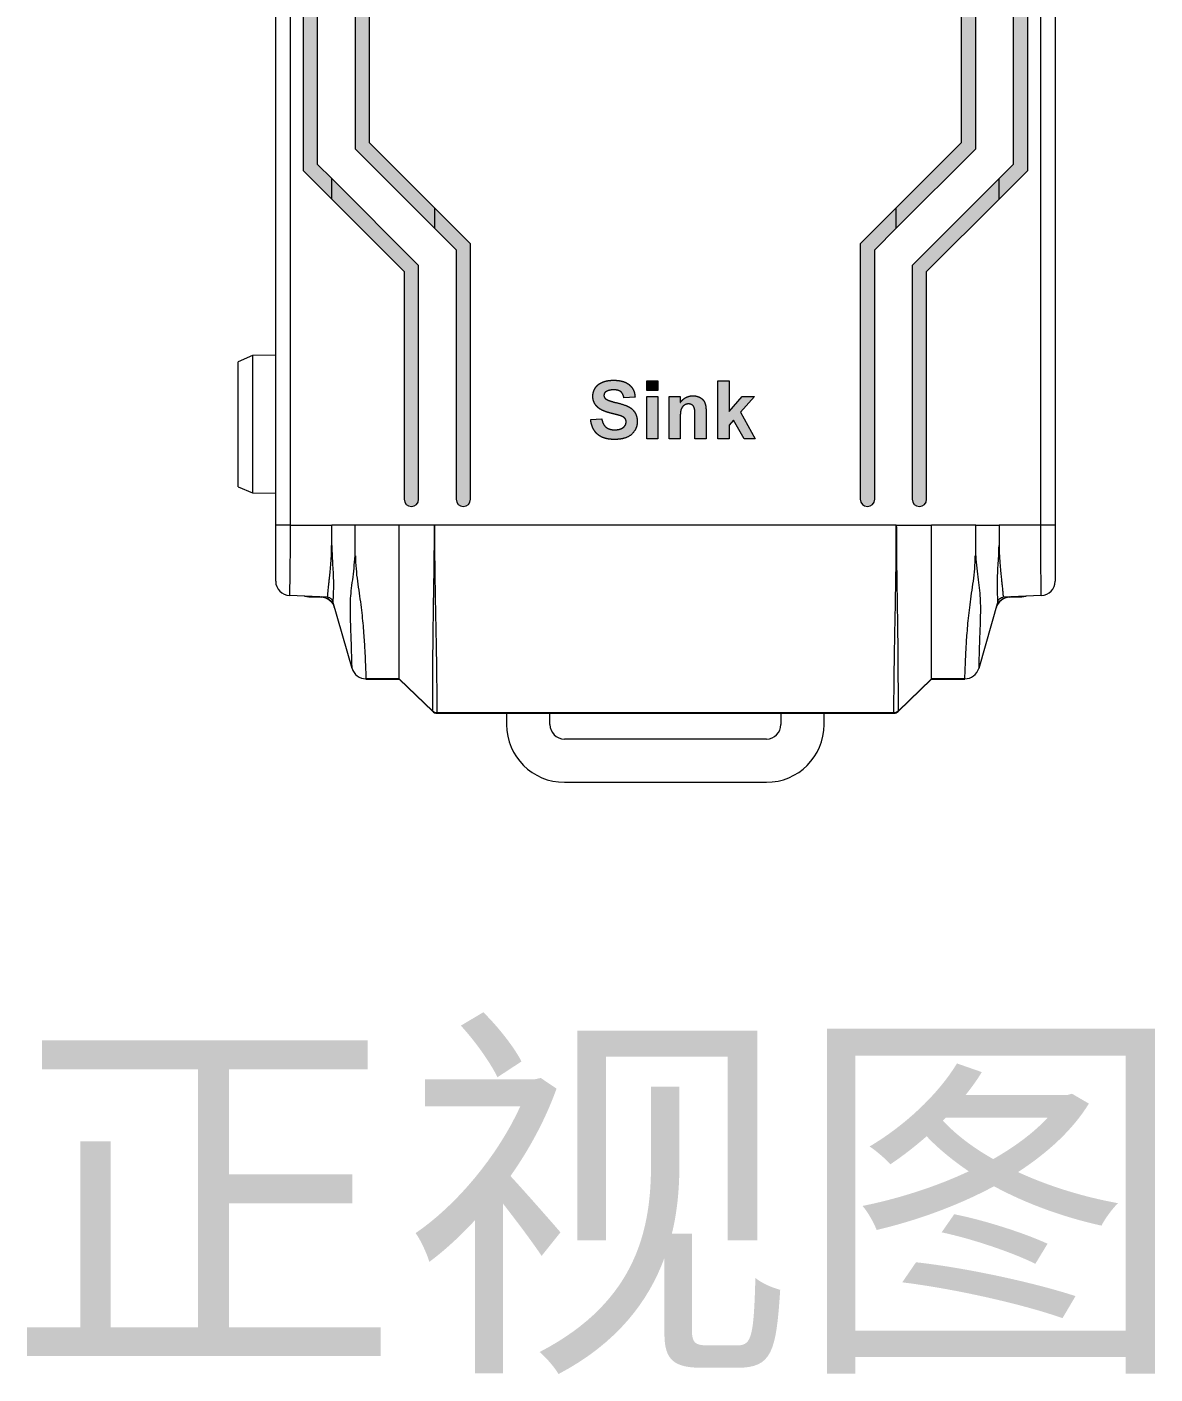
# Model space of a CAD drawing. Extents: x 222 to 1672, y 144 to 807.
# Drawn here: x 914.31 to 953.39, y 351.17 to 397.84 of the extents above; entities that cross this region are included whole.
import ezdxf

# ---------------------------------------------------------------- set-up
doc = ezdxf.new("R2010")
doc.units = 0
doc.header["$LTSCALE"] = 2
doc.header["$MEASUREMENT"] = 0
doc.linetypes.add('PHANTOM', pattern=[12.7, 6.35, -1.27, 1.27, -1.27, 1.27, -1.27])
doc.layers.get('0').update_dxf_attribs({"linetype": 'CONTINUOUS'})
doc.layers.add('DIM', color=7, linetype='CONTINUOUS')
doc.styles.get("Standard").update_dxf_attribs({"font": 'TIMES.TTF'})

msp = doc.modelspace()

# ---------------------------------------------------------------- hatches: boundary and pattern name
at = {"layer": 'DIM', "lineweight": 5}
for points in [[(926.18036, 393.826), (926.18036, 463.32772), (928.43036, 465.57772), (928.43036, 466.28483), (925.68036, 463.53483), (925.68036, 393.61889), (928.43036, 390.86889), (928.43036, 391.576)], [(946.68036, 463.32772), (946.68036, 393.826), (944.43036, 391.576), (944.43036, 390.86889), (947.18036, 393.61889), (947.18036, 463.53483), (944.43036, 466.28483), (944.43036, 465.57772)], [(924.38036, 393.08042), (924.38036, 464.07331), (924.87225, 464.56521), (924.87225, 465.27231), (923.88036, 464.28042), (923.88036, 392.87331), (924.87225, 391.88141), (924.87225, 392.58852)], [(948.98036, 392.87331), (948.98036, 464.28042), (947.98846, 465.27231), (947.98846, 464.56521), (948.48036, 464.07331), (948.48036, 393.08042), (947.98846, 392.58852), (947.98846, 391.88141)], [(936.17395, 385.57686), (935.78933, 385.57686), (935.78933, 385.24353), (936.17395, 385.24353)], [(938.63548, 385.57686), (938.25087, 385.57686), (938.25087, 383.57686), (938.63548, 383.57686), (938.63548, 384.04481), (938.79414, 384.2231), (939.16113, 383.57686), (939.54574, 383.57686), (939.03733, 384.49633), (939.5201, 385.0384), (939.0842, 385.0384), (938.63548, 384.52358)], [(936.17395, 385.0384), (935.78933, 385.0384), (935.78933, 383.57686), (936.17395, 383.57686)]]:
    msp.add_hatch(color=256, dxfattribs=at).paths.add_polyline_path(points, flags=0)
h = msp.add_hatch(color=256, dxfattribs=at)
edge = h.paths.add_edge_path(flags=0)
edge.add_line((927.38036, 389.37331), (927.38036, 381.47686))
edge.add_arc((927.63036, 381.47686), 0.25, 180, 360)
edge.add_line((927.88036, 381.47686), (927.88036, 389.58042))
edge.add_line((927.88036, 389.58042), (924.87225, 392.58852))
edge.add_line((924.87225, 392.58852), (924.87225, 391.88141))
edge.add_line((924.87225, 391.88141), (927.38036, 389.37331))
h = msp.add_hatch(color=256, dxfattribs=at)
edge = h.paths.add_edge_path(flags=0)
edge.add_line((944.98036, 389.58042), (944.98036, 381.47686))
edge.add_arc((945.23036, 381.47686), 0.25, 180, 360)
edge.add_line((945.48036, 381.47686), (945.48036, 389.37331))
edge.add_line((945.48036, 389.37331), (947.98846, 391.88141))
edge.add_line((947.98846, 391.88141), (947.98846, 392.58852))
edge.add_line((947.98846, 392.58852), (944.98036, 389.58042))
h = msp.add_hatch(color=256, dxfattribs=at)
edge = h.paths.add_edge_path(flags=0)
edge.add_line((929.18036, 390.11889), (929.18036, 381.47686))
edge.add_arc((929.43036, 381.47686), 0.25, 180, 360)
edge.add_line((929.68036, 381.47686), (929.68036, 390.326))
edge.add_line((929.68036, 390.326), (928.43036, 391.576))
edge.add_line((928.43036, 391.576), (928.43036, 390.86889))
edge.add_line((928.43036, 390.86889), (929.18036, 390.11889))
h = msp.add_hatch(color=256, dxfattribs=at)
edge = h.paths.add_edge_path(flags=0)
edge.add_line((943.18036, 390.326), (943.18036, 381.47686))
edge.add_arc((943.43036, 381.47686), 0.25, 180, 360)
edge.add_line((943.68036, 381.47686), (943.68036, 390.11889))
edge.add_line((943.68036, 390.11889), (944.43036, 390.86889))
edge.add_line((944.43036, 390.86889), (944.43036, 391.576))
edge.add_line((944.43036, 391.576), (943.18036, 390.326))
h = msp.add_hatch(color=256, dxfattribs=at)
edge = h.paths.add_edge_path(flags=0)
edge.add_spline(control_points=[(935.07138, 384.1606), (935.07109, 384.15149), (935.0705, 384.13342), (935.06542, 384.10697), (935.05788, 384.08116), (935.04649, 384.05656), (935.03239, 384.03246), (935.01465, 384.00981), (934.99384, 383.98798), (934.97039, 383.96675), (934.94371, 383.94715), (934.91374, 383.93017), (934.88059, 383.91624), (934.84449, 383.90475), (934.80542, 383.89539), (934.76318, 383.88928), (934.71797, 383.88507), (934.68678, 383.88473), (934.67074, 383.88455)], knot_values=[0, 0, 0, 0, 0.050293, 0.09982147, 0.14840539, 0.19863332, 0.24928274, 0.3024474, 0.35728773, 0.41584407, 0.47712964, 0.53995252, 0.60577964, 0.6755935, 0.74919693, 0.82761613, 0.91137311, 1, 1, 1, 1], weights=[1, 1, 1, 1, 1, 1, 1, 1, 1, 1, 1, 1, 1, 1, 1, 1, 1, 1, 1], degree=3, periodic=0)
edge.add_spline(control_points=[(934.67074, 383.88455), (934.61621, 383.8857), (934.56151, 383.89047), (934.45766, 383.9206), (934.40807, 383.94602), (934.32598, 384.01814), (934.29501, 384.06419), (934.24949, 384.16319), (934.23544, 384.21555), (934.22523, 384.26917)], knot_values=[0, 0, 0, 0, 0.25, 0.25, 0.5, 0.5, 0.75, 0.75, 1, 1, 1, 1], weights=[1, 1, 1, 1, 1, 1, 1, 1, 1, 1], degree=3, periodic=0)
edge.add_line((934.22523, 384.26917), (933.84061, 384.24353))
edge.add_spline(control_points=[(933.84061, 384.24353), (933.84437, 384.21609), (933.85168, 384.16261), (933.86889, 384.0852), (933.89177, 384.01303), (933.91936, 383.9458), (933.95195, 383.8836), (933.98963, 383.82641), (934.03287, 383.77439), (934.08112, 383.72729), (934.13453, 383.68533), (934.19375, 383.64954), (934.25822, 383.61908), (934.32805, 383.59377), (934.4035, 383.57466), (934.48433, 383.56135), (934.57053, 383.55269), (934.62985, 383.55172), (934.66032, 383.55122)], knot_values=[0, 0, 0, 0, 0.06919921, 0.13486906, 0.19788658, 0.25819517, 0.31627081, 0.37310853, 0.42904737, 0.48498522, 0.54133577, 0.59840526, 0.65752553, 0.71928964, 0.78372656, 0.85176584, 0.92386628, 1, 1, 1, 1], weights=[1, 1, 1, 1, 1, 1, 1, 1, 1, 1, 1, 1, 1, 1, 1, 1, 1, 1, 1], degree=3, periodic=0)
edge.add_spline(control_points=[(934.66032, 383.55122), (934.75494, 383.55239), (934.84936, 383.55797), (935.03483, 383.59758), (935.12533, 383.6298), (935.28095, 383.73648), (935.34483, 383.80967), (935.41073, 383.93424), (935.42802, 383.97924), (935.45066, 384.07037), (935.45489, 384.11721), (935.456, 384.1646)], knot_values=[0, 0, 0, 0, 0.25, 0.25, 0.5, 0.5, 0.75, 0.75, 0.875, 0.875, 1, 1, 1, 1], weights=[1, 1, 1, 1, 1, 1, 1, 1, 1, 1, 1, 1], degree=3, periodic=0)
edge.add_spline(control_points=[(935.456, 384.1646), (935.45503, 384.22654), (935.44981, 384.28826), (935.41754, 384.40803), (935.39151, 384.46368), (935.31879, 384.56437), (935.27484, 384.60757), (935.17313, 384.67875), (935.11732, 384.70439), (934.94513, 384.77179), (934.82522, 384.80171), (934.64578, 384.84585), (934.58608, 384.86127), (934.46982, 384.89977), (934.41176, 384.91919), (934.36145, 384.95787)], knot_values=[0, 0, 0, 0, 0.125, 0.125, 0.25, 0.25, 0.375, 0.375, 0.5, 0.5, 0.75, 0.75, 0.875, 0.875, 1, 1, 1, 1], weights=[1, 1, 1, 1, 1, 1, 1, 1, 1, 1, 1, 1, 1, 1, 1, 1], degree=3, periodic=0)
edge.add_spline(control_points=[(934.36145, 384.95787), (934.35234, 384.96618), (934.33485, 384.98214), (934.31614, 385.01151), (934.30397, 385.04321), (934.30276, 385.06553), (934.30215, 385.07686)], knot_values=[0, 0, 0, 0, 0.2680492, 0.51473927, 0.75365485, 1, 1, 1, 1], weights=[1, 1, 1, 1, 1, 1, 1], degree=3, periodic=0)
edge.add_spline(control_points=[(934.30215, 385.07686), (934.3029, 385.08898), (934.30436, 385.11263), (934.3165, 385.14606), (934.33665, 385.17565), (934.35538, 385.19056), (934.36505, 385.19826)], knot_values=[0, 0, 0, 0, 0.25511467, 0.49749816, 0.74053569, 1, 1, 1, 1], weights=[1, 1, 1, 1, 1, 1, 1], degree=3, periodic=0)
edge.add_spline(control_points=[(934.36505, 385.19826), (934.40456, 385.2246), (934.44713, 385.24394), (934.53992, 385.26514), (934.58754, 385.26829), (934.63508, 385.26917)], knot_values=[0, 0, 0, 0, 0.5, 0.5, 1, 1, 1, 1], weights=[1, 1, 1, 1, 1, 1], degree=3, periodic=0)
edge.add_spline(control_points=[(934.63508, 385.26917), (934.64858, 385.26888), (934.67465, 385.26831), (934.71256, 385.26573), (934.74787, 385.26043), (934.78072, 385.25337), (934.81089, 385.24417), (934.83852, 385.233), (934.86322, 385.21931), (934.88592, 385.20393), (934.90596, 385.18572), (934.92407, 385.16504), (934.94075, 385.14194), (934.95536, 385.11614), (934.96794, 385.0875), (934.97851, 385.05634), (934.98792, 385.02268), (934.99224, 384.99918), (934.99446, 384.98712)], knot_values=[0, 0, 0, 0, 0.07918714, 0.15305754, 0.22277032, 0.28856256, 0.35004068, 0.4076722, 0.46308713, 0.51547696, 0.568194, 0.62149613, 0.67652179, 0.73513601, 0.79513275, 0.85981885, 0.92807151, 1, 1, 1, 1], weights=[1, 1, 1, 1, 1, 1, 1, 1, 1, 1, 1, 1, 1, 1, 1, 1, 1, 1, 1], degree=3, periodic=0)
edge.add_line((934.99446, 384.98712), (935.37907, 385.01276))
edge.add_spline(control_points=[(935.37907, 385.01276), (935.37773, 385.03457), (935.37509, 385.07733), (935.36456, 385.13975), (935.34863, 385.19886), (935.32695, 385.25453), (935.29934, 385.30669), (935.26649, 385.35561), (935.22817, 385.40124), (935.18424, 385.44302), (935.13494, 385.48092), (935.07941, 385.51349), (935.01832, 385.54093), (934.95174, 385.56396), (934.87941, 385.58139), (934.80128, 385.59353), (934.71764, 385.60133), (934.65994, 385.60211), (934.63028, 385.6025)], knot_values=[0, 0, 0, 0, 0.06098029, 0.11959172, 0.17640544, 0.2316693, 0.28605161, 0.34087077, 0.39592535, 0.45210891, 0.50984053, 0.56919352, 0.6314457, 0.69654702, 0.76565049, 0.83891638, 0.91717975, 1, 1, 1, 1], weights=[1, 1, 1, 1, 1, 1, 1, 1, 1, 1, 1, 1, 1, 1, 1, 1, 1, 1, 1], degree=3, periodic=0)
edge.add_spline(control_points=[(934.63028, 385.6025), (934.59405, 385.60169), (934.52415, 385.60011), (934.42333, 385.58726), (934.33073, 385.56588), (934.25956, 385.54051), (934.20714, 385.51617), (934.17092, 385.49564), (934.13662, 385.47384), (934.10522, 385.4493), (934.07551, 385.42363), (934.04858, 385.39533), (934.02407, 385.36509), (933.99444, 385.32288), (933.96405, 385.26702), (933.93716, 385.1969), (933.92042, 385.12426), (933.9185, 385.07481), (933.91754, 385.05002)], knot_values=[0, 0, 0, 0, 0.10729509, 0.20700126, 0.30046269, 0.38830485, 0.43024747, 0.4715149, 0.51156605, 0.5504957, 0.5894595, 0.62779162, 0.66603585, 0.70466687, 0.78043998, 0.85368957, 0.92663407, 1, 1, 1, 1], weights=[1, 1, 1, 1, 1, 1, 1, 1, 1, 1, 1, 1, 1, 1, 1, 1, 1, 1, 1], degree=3, periodic=0)
edge.add_spline(control_points=[(933.91754, 385.05002), (933.91802, 385.03075), (933.91896, 384.99281), (933.92823, 384.93709), (933.94254, 384.8836), (933.96273, 384.8322), (933.98896, 384.78324), (934.02082, 384.73642), (934.05873, 384.69211), (934.08754, 384.66514), (934.10223, 384.65138)], knot_values=[0, 0, 0, 0, 0.12734861, 0.25078639, 0.3724959, 0.49305888, 0.61516521, 0.73913596, 0.86694632, 1, 1, 1, 1], weights=[1, 1, 1, 1, 1, 1, 1, 1, 1, 1, 1], degree=3, periodic=0)
edge.add_spline(control_points=[(934.10223, 384.65138), (934.11408, 384.64167), (934.13877, 384.62143), (934.18112, 384.59431), (934.22918, 384.56797), (934.28336, 384.54274), (934.34385, 384.51927), (934.41023, 384.4967), (934.48248, 384.47428), (934.53312, 384.46163), (934.55936, 384.45507)], knot_values=[0, 0, 0, 0, 0.09154166, 0.19076828, 0.30013236, 0.41909822, 0.54781421, 0.68797134, 0.83827152, 1, 1, 1, 1], weights=[1, 1, 1, 1, 1, 1, 1, 1, 1, 1, 1], degree=3, periodic=0)
edge.add_spline(control_points=[(934.55936, 384.45507), (934.58649, 384.44818), (934.61363, 384.44137), (934.64081, 384.4347), (934.66798, 384.42803), (934.69502, 384.42082), (934.72211, 384.41379), (934.74923, 384.40676), (934.7764, 384.39991), (934.80334, 384.39223), (934.83029, 384.38454), (934.85731, 384.37703), (934.88388, 384.36813)], knot_values=[0, 0, 0, 0, 0.00008395, 0.00008395, 0.00008395, 0.00016791, 0.00016791, 0.00016791, 0.00025196, 0.00025196, 0.00025196, 0.00033603, 0.00033603, 0.00033603, 0.00033603], weights=[1, 1, 1, 1, 1, 1, 1, 1, 1, 1, 1, 1, 1], degree=3, periodic=0)
edge.add_spline(control_points=[(934.88388, 384.36813), (934.90004, 384.36203), (934.93039, 384.35056), (934.97113, 384.32986), (935.00424, 384.30746), (935.03005, 384.28292), (935.04898, 384.25585), (935.06184, 384.22624), (935.07031, 384.19432), (935.07102, 384.172), (935.07138, 384.1606)], knot_values=[0, 0, 0, 0, 0.17151583, 0.32227126, 0.45295232, 0.56745012, 0.67421126, 0.77877228, 0.88691834, 1, 1, 1, 1], weights=[1, 1, 1, 1, 1, 1, 1, 1, 1, 1, 1], degree=3, periodic=0)
h = msp.add_hatch(color=256, dxfattribs=at)
edge = h.paths.add_edge_path(flags=0)
edge.add_spline(control_points=[(936.94318, 384.24233), (936.94326, 384.26209), (936.94343, 384.29989), (936.94441, 384.35427), (936.9471, 384.40366), (936.9495, 384.44846), (936.95376, 384.48823), (936.95779, 384.52333), (936.96342, 384.55341), (936.9717, 384.58671), (936.98549, 384.62347), (937.00826, 384.66261), (937.0362, 384.69777), (937.06977, 384.72753), (937.10745, 384.75176), (937.14826, 384.76898), (937.19141, 384.77994), (937.22102, 384.7813), (937.23605, 384.78199)], knot_values=[0, 0, 0, 0, 0.08500688, 0.16256431, 0.23386798, 0.29774833, 0.35547056, 0.40583751, 0.4496584, 0.48699165, 0.55334177, 0.6176724, 0.68100038, 0.74567876, 0.8097293, 0.87277797, 0.93546458, 1, 1, 1, 1], weights=[1, 1, 1, 1, 1, 1, 1, 1, 1, 1, 1, 1, 1, 1, 1, 1, 1, 1, 1], degree=3, periodic=0)
edge.add_spline(control_points=[(937.23605, 384.78199), (937.26027, 384.78111), (937.28437, 384.77868), (937.32994, 384.76334), (937.35099, 384.75123), (937.40594, 384.7046), (937.42868, 384.65966), (937.44888, 384.56648), (937.45143, 384.51828), (937.45511, 384.4226), (937.45586, 384.37473), (937.456, 384.32686)], knot_values=[0, 0, 0, 0, 0.125, 0.125, 0.25, 0.25, 0.5, 0.5, 0.75, 0.75, 1, 1, 1, 1], weights=[1, 1, 1, 1, 1, 1, 1, 1, 1, 1, 1, 1], degree=3, periodic=0)
edge.add_line((937.456, 384.32686), (937.456, 383.57686))
edge.add_line((937.456, 383.57686), (937.84061, 383.57686))
edge.add_line((937.84061, 383.57686), (937.84061, 384.48071))
edge.add_spline(control_points=[(937.84061, 384.48071), (937.8404, 384.50715), (937.84, 384.55673), (937.83667, 384.62642), (937.83028, 384.68631), (937.82213, 384.73798), (937.81019, 384.78348), (937.79456, 384.8254), (937.77473, 384.86475), (937.75152, 384.90204), (937.7234, 384.93673), (937.68845, 384.96705), (937.64874, 384.9956), (937.60282, 385.01934), (937.55321, 385.0396), (937.5001, 385.05331), (937.44471, 385.06264), (937.40676, 385.06357), (937.38749, 385.06404)], knot_values=[0, 0, 0, 0, 0.09333164, 0.17497988, 0.24607861, 0.30581896, 0.35943537, 0.41178561, 0.46342664, 0.51468557, 0.56658406, 0.62032463, 0.67747082, 0.73882547, 0.80227857, 0.8661869, 0.93205009, 1, 1, 1, 1], weights=[1, 1, 1, 1, 1, 1, 1, 1, 1, 1, 1, 1, 1, 1, 1, 1, 1, 1, 1], degree=3, periodic=0)
edge.add_spline(control_points=[(937.38749, 385.06404), (937.36553, 385.06342), (937.32239, 385.06221), (937.25922, 385.05034), (937.19874, 385.03225), (937.14156, 385.00561), (937.08673, 384.97268), (937.03554, 384.93136), (936.98701, 384.88291), (936.95804, 384.8464), (936.94318, 384.82766)], knot_values=[0, 0, 0, 0, 0.1257507, 0.24709612, 0.36721805, 0.48678484, 0.60771653, 0.73302595, 0.86295606, 1, 1, 1, 1], weights=[1, 1, 1, 1, 1, 1, 1, 1, 1, 1, 1], degree=3, periodic=0)
edge.add_line((936.94318, 384.82766), (936.94318, 385.0384))
edge.add_line((936.94318, 385.0384), (936.55856, 385.0384))
edge.add_line((936.55856, 385.0384), (936.55856, 383.57686))
edge.add_line((936.55856, 383.57686), (936.94318, 383.57686))
edge.add_line((936.94318, 383.57686), (936.94318, 384.24233))

# ---------------------------------------------------------------- linework, layer by layer
at = {"linetype": 'Continuous', "lineweight": 5}
for p, q in [((922.93036, 380.57686), (922.93036, 476.57686)), ((923.43036, 476.57686), (923.43036, 380.57686)), ((949.43036, 380.57686), (949.43036, 476.57686)), ((949.93036, 476.57686), (949.93036, 380.57686)), ((923.88036, 464.28042), (923.88036, 392.87331)), ((924.38036, 393.08041), (924.38036, 464.07331)), ((948.48036, 464.07331), (948.48036, 393.08041)), ((948.98036, 392.87331), (948.98036, 464.28042)), ((925.68036, 463.53483), (925.68036, 393.61889)), ((947.18036, 393.61889), (947.18036, 463.53483)), ((926.18036, 393.826), (926.18036, 463.32773)), ((946.68036, 463.32773), (946.68036, 393.826)), ((925.68036, 393.61889), (928.43036, 390.86889)), ((928.43036, 391.576), (926.18036, 393.826)), ((946.68036, 393.826), (944.43036, 391.576)), ((944.43036, 390.86889), (947.18036, 393.61889)), ((924.87225, 392.58852), (924.38036, 393.08041)), ((948.48036, 393.08041), (947.98846, 392.58852)), ((923.88036, 392.87331), (924.87225, 391.88141)), ((927.88036, 389.58042), (924.87225, 392.58852)), ((924.87225, 391.88141), (924.87225, 392.58852)), ((947.98846, 392.58852), (944.98036, 389.58042)), ((947.98846, 391.88141), (948.98036, 392.87331)), ((947.98846, 391.88141), (947.98846, 392.58852)), ((924.87225, 391.88141), (927.38036, 389.37331)), ((945.48036, 389.37331), (947.98846, 391.88141)), ((929.68036, 390.326), (928.43036, 391.576)), ((928.43036, 391.576), (928.43036, 390.86889)), ((944.43036, 391.576), (943.18036, 390.326)), ((944.43036, 390.86889), (944.43036, 391.576)), ((928.43036, 390.86889), (929.18036, 390.11889)), ((943.68036, 390.11889), (944.43036, 390.86889)), ((929.68036, 381.47686), (929.68036, 390.326)), ((943.18036, 390.326), (943.18036, 381.47686)), ((929.18036, 390.11889), (929.18036, 381.47686)), ((943.68036, 381.47686), (943.68036, 390.11889)), ((927.38036, 389.37331), (927.38036, 381.47686)), ((927.88036, 381.47686), (927.88036, 389.58042)), ((944.98036, 389.58042), (944.98036, 381.47686)), ((945.48036, 381.47686), (945.48036, 389.37331)), ((922.13028, 386.45417), (921.63036, 386.24545)), ((922.93036, 386.46814), (922.13028, 386.45417)), ((922.13028, 386.45417), (922.13028, 381.69955)), ((921.63036, 381.90828), (921.63036, 386.24545)), ((921.63036, 381.90828), (922.13028, 381.69955)), ((922.13028, 381.69955), (922.93036, 381.68559)), ((923.43036, 380.57686), (922.93036, 380.57686)), ((923.43036, 380.57686), (924.87225, 380.57686)), ((925.68036, 380.57686), (924.87225, 380.57686)), ((927.20658, 380.57686), (925.68036, 380.57686)), ((928.43036, 380.57686), (927.20658, 380.57686)), ((944.43036, 380.57686), (928.43036, 380.57686)), ((944.43036, 380.57686), (945.65414, 380.57686)), ((947.18036, 380.57686), (945.65414, 380.57686)), ((947.18036, 380.57686), (947.98846, 380.57686)), ((949.43036, 380.57686), (947.98846, 380.57686)), ((949.93036, 380.57686), (949.43036, 380.57686)), ((924.86886, 379.87629), (924.87225, 379.87627)), ((925.68036, 379.51797), (925.69599, 379.51788)), ((947.16472, 379.51788), (947.18036, 379.51797)), ((947.98846, 379.87627), (947.99186, 379.87629)), ((924.72841, 378.08312), (923.40855, 378.14075)), ((923.92773, 378.11808), (924.07801, 378.10199)), ((924.07801, 378.10199), (924.51265, 378.08302)), ((949.45217, 378.14075), (948.1323, 378.08312)), ((948.34807, 378.08302), (948.7827, 378.10199)), ((948.7827, 378.10199), (948.93298, 378.11808)), ((925.5765, 375.62084), (924.91194, 377.93844)), ((947.94877, 377.93844), (947.28421, 375.62084)), ((927.20658, 375.25866), (926.05713, 375.25866)), ((928.37223, 374.13299), (927.20658, 375.25866)), ((945.65414, 375.25866), (944.48848, 374.13299)), ((946.80358, 375.25866), (945.65414, 375.25866)), ((926.05713, 375.24913), (927.20658, 375.24913)), ((927.20658, 375.24913), (928.37223, 374.12347)), ((944.48848, 374.12347), (945.65414, 375.24913)), ((945.65414, 375.24913), (946.80358, 375.24913)), ((944.34955, 374.07686), (928.51116, 374.07686)), ((928.51116, 374.06733), (931.93036, 374.06733)), ((930.93036, 374.06733), (930.93036, 373.67256)), ((931.93036, 374.06733), (931.93036, 374.07686)), ((931.93036, 374.06733), (940.93036, 374.06733)), ((932.43036, 373.67256), (932.43036, 374.06733)), ((940.43036, 374.06733), (940.43036, 373.67256)), ((940.93036, 374.06733), (940.93036, 374.07686)), ((940.93036, 374.06733), (944.34955, 374.06733)), ((941.93036, 373.67256), (941.93036, 374.06733)), ((939.93036, 373.17256), (932.93036, 373.17256)), ((932.93036, 371.67256), (939.93036, 371.67256))]:
    msp.add_line(p, q, dxfattribs=at)
at = {"linetype": 'PHANTOM', "lineweight": 5}
for p, q in [((935.78933, 385.57686), (936.17395, 385.57686)), ((935.78933, 385.24353), (935.78933, 385.57686)), ((936.17395, 385.57686), (936.17395, 385.24353)), ((938.25087, 385.57686), (938.63549, 385.57686)), ((938.25087, 383.57686), (938.25087, 385.57686)), ((938.63549, 385.57686), (938.63549, 384.52358)), ((936.17395, 385.24353), (935.78933, 385.24353)), ((935.37907, 385.01276), (934.99446, 384.98712)), ((935.78933, 385.0384), (936.17395, 385.0384)), ((935.78933, 383.57686), (935.78933, 385.0384)), ((936.17395, 385.0384), (936.17395, 383.57686)), ((936.55856, 385.0384), (936.94318, 385.0384)), ((936.55856, 383.57686), (936.55856, 385.0384)), ((936.94318, 385.0384), (936.94318, 384.82766)), ((938.63549, 384.52358), (939.0842, 385.0384)), ((939.5201, 385.0384), (939.03733, 384.49633)), ((939.0842, 385.0384), (939.5201, 385.0384)), ((933.84061, 384.24353), (934.22523, 384.26917)), ((936.94318, 384.24233), (936.94318, 383.57686)), ((937.456, 383.57686), (937.456, 384.32686)), ((937.84061, 384.48071), (937.84061, 383.57686)), ((938.79414, 384.2231), (938.63549, 384.04481)), ((939.16113, 383.57686), (938.79414, 384.2231)), ((939.03733, 384.49633), (939.54574, 383.57686)), ((938.63549, 384.04481), (938.63549, 383.57686)), ((936.17395, 383.57686), (935.78933, 383.57686)), ((936.94318, 383.57686), (936.55856, 383.57686)), ((937.84061, 383.57686), (937.456, 383.57686)), ((938.63549, 383.57686), (938.25087, 383.57686)), ((939.54574, 383.57686), (939.16113, 383.57686))]:
    msp.add_line(p, q, dxfattribs=at)
at = {"linetype": 'Continuous', "lineweight": 5}
for centre, radius, start, end in [((927.63036, 381.47686), 0.25, 180, 0), ((929.43036, 381.47686), 0.25, 180, 0), ((943.43036, 381.47686), 0.25, 180, 0), ((945.23036, 381.47686), 0.25, 180, 0), ((923.43036, 378.64027), 0.5, 180, 267.5), ((949.43036, 378.64027), 0.5, 272.5, 0), ((924.49084, 377.58349), 0.5, 16, 87.5), ((948.36987, 377.58349), 0.5, 92.5, 164), ((928.51116, 374.26733), 0.2, 226, 270), ((944.34955, 374.26733), 0.2, 270, 314), ((932.93036, 373.67257), 2, 180, 270), ((932.93036, 373.67257), 0.5, 180, 270), ((939.93036, 373.67257), 2, 270, 0), ((939.93036, 373.67257), 0.5, 270, 0)]:
    msp.add_arc(centre, radius, start, end, dxfattribs=at)
at = {"linetype": 'PHANTOM', "lineweight": 5}
for points, knots in [([(933.91754, 385.05002), (933.9185, 385.07481), (933.92042, 385.12426), (933.93716, 385.1969), (933.96405, 385.26702), (933.99444, 385.32288), (934.02407, 385.36509), (934.04858, 385.39533), (934.07551, 385.42363), (934.10522, 385.4493), (934.13662, 385.47384), (934.17092, 385.49564), (934.20714, 385.51617), (934.25956, 385.54051), (934.33073, 385.56588), (934.42333, 385.58726), (934.52415, 385.60011), (934.59405, 385.60169), (934.63028, 385.6025)], [0, 0, 0, 0, 0.07336593, 0.14631043, 0.21956002, 0.29533313, 0.33396415, 0.37220838, 0.4105405, 0.4495043, 0.48843395, 0.5284851, 0.56975253, 0.61169515, 0.69953731, 0.79299874, 0.89270491, 1, 1, 1, 1]), ([(934.63028, 385.6025), (934.65994, 385.60211), (934.71764, 385.60133), (934.80128, 385.59353), (934.87941, 385.58139), (934.95174, 385.56396), (935.01832, 385.54093), (935.07941, 385.51349), (935.13494, 385.48092), (935.18424, 385.44302), (935.22817, 385.40124), (935.26649, 385.35561), (935.29934, 385.30669), (935.32695, 385.25453), (935.34863, 385.19886), (935.36456, 385.13975), (935.37509, 385.07733), (935.37773, 385.03457), (935.37907, 385.01276)], [0, 0, 0, 0, 0.08282025, 0.16108362, 0.23434951, 0.30345298, 0.3685543, 0.43080648, 0.49015947, 0.54789109, 0.60407465, 0.65912923, 0.71394839, 0.7683307, 0.82359456, 0.88040828, 0.93901971, 1, 1, 1, 1]), ([(934.36505, 385.19826), (934.35538, 385.19056), (934.33665, 385.17565), (934.3165, 385.14606), (934.30436, 385.11263), (934.3029, 385.08898), (934.30215, 385.07686)], [0, 0, 0, 0, 0.25946431, 0.50250184, 0.74488533, 1, 1, 1, 1]), ([(934.30215, 385.07686), (934.30276, 385.06553), (934.30397, 385.04321), (934.31614, 385.01151), (934.33485, 384.98214), (934.35234, 384.96618), (934.36145, 384.95787)], [0, 0, 0, 0, 0.24634515, 0.48526073, 0.7319508, 1, 1, 1, 1]), ([(934.63508, 385.26917), (934.58754, 385.26829), (934.53992, 385.26514), (934.44713, 385.24394), (934.40456, 385.2246), (934.36505, 385.19826)], [0, 0, 0, 0, 0.5, 0.5, 1, 1, 1, 1]), ([(934.99446, 384.98712), (934.99224, 384.99918), (934.98792, 385.02268), (934.97851, 385.05634), (934.96794, 385.0875), (934.95536, 385.11614), (934.94075, 385.14194), (934.92407, 385.16504), (934.90596, 385.18572), (934.88592, 385.20393), (934.86322, 385.21931), (934.83852, 385.233), (934.81089, 385.24417), (934.78072, 385.25337), (934.74787, 385.26043), (934.71256, 385.26573), (934.67465, 385.26831), (934.64858, 385.26888), (934.63508, 385.26917)], [0, 0, 0, 0, 0.07192849, 0.14018115, 0.20486725, 0.26486399, 0.32347821, 0.37850387, 0.431806, 0.48452304, 0.53691287, 0.5923278, 0.64995932, 0.71143744, 0.77722968, 0.84694246, 0.92081286, 1, 1, 1, 1]), ([(936.94318, 384.82766), (936.95804, 384.8464), (936.98701, 384.88291), (937.03554, 384.93136), (937.08673, 384.97268), (937.14156, 385.00561), (937.19874, 385.03225), (937.25922, 385.05034), (937.32239, 385.06221), (937.36553, 385.06342), (937.38749, 385.06404)], [0, 0, 0, 0, 0.13704394, 0.26697405, 0.39228347, 0.51321516, 0.63278195, 0.75290388, 0.8742493, 1, 1, 1, 1]), ([(937.38749, 385.06404), (937.40676, 385.06357), (937.44471, 385.06264), (937.5001, 385.05331), (937.55321, 385.0396), (937.60282, 385.01934), (937.64874, 384.9956), (937.68845, 384.96705), (937.7234, 384.93673), (937.75152, 384.90204), (937.77473, 384.86475), (937.79456, 384.8254), (937.81019, 384.78348), (937.82213, 384.73798), (937.83028, 384.68631), (937.83667, 384.62642), (937.84, 384.55673), (937.8404, 384.50715), (937.84061, 384.48071)], [0, 0, 0, 0, 0.06794991, 0.1338131, 0.19772143, 0.26117453, 0.32252918, 0.37967537, 0.43341594, 0.48531443, 0.53657336, 0.58821439, 0.64056463, 0.69418104, 0.75392139, 0.82502012, 0.90666836, 1, 1, 1, 1]), ([(934.10223, 384.65138), (934.08754, 384.66514), (934.05873, 384.69211), (934.02082, 384.73642), (933.98896, 384.78324), (933.96273, 384.8322), (933.94254, 384.8836), (933.92823, 384.93709), (933.91896, 384.99281), (933.91802, 385.03075), (933.91754, 385.05002)], [0, 0, 0, 0, 0.133053677, 0.260864037, 0.384834792, 0.506941124, 0.627504104, 0.749213612, 0.872651387, 1, 1, 1, 1]), ([(934.55936, 384.45507), (934.53312, 384.46163), (934.48248, 384.47428), (934.41023, 384.4967), (934.34385, 384.51927), (934.28336, 384.54274), (934.22918, 384.56797), (934.18112, 384.59431), (934.13877, 384.62143), (934.11408, 384.64167), (934.10223, 384.65138)], [0, 0, 0, 0, 0.16172848, 0.31202866, 0.45218579, 0.58090178, 0.69986764, 0.80923172, 0.90845834, 1, 1, 1, 1]), ([(934.36145, 384.95787), (934.41176, 384.91919), (934.46982, 384.89977), (934.58608, 384.86127), (934.64578, 384.84585), (934.82522, 384.80171), (934.94513, 384.77179), (935.11732, 384.70439), (935.17313, 384.67875), (935.27484, 384.60757), (935.31879, 384.56437), (935.39151, 384.46368), (935.41754, 384.40803), (935.44981, 384.28826), (935.45503, 384.22654), (935.456, 384.1646)], [0, 0, 0, 0, 0.125, 0.125, 0.25, 0.25, 0.5, 0.5, 0.625, 0.625, 0.75, 0.75, 0.875, 0.875, 1, 1, 1, 1]), ([(937.23605, 384.78199), (937.22102, 384.7813), (937.19141, 384.77994), (937.14826, 384.76898), (937.10745, 384.75176), (937.06977, 384.72753), (937.0362, 384.69777), (937.00826, 384.66261), (936.98549, 384.62347), (936.9717, 384.58671), (936.96342, 384.55341), (936.95779, 384.52333), (936.95376, 384.48823), (936.9495, 384.44846), (936.9471, 384.40366), (936.94441, 384.35427), (936.94343, 384.29989), (936.94326, 384.26209), (936.94318, 384.24233)], [0, 0, 0, 0, 0.06453542, 0.12722203, 0.1902707, 0.25432124, 0.31899962, 0.3823276, 0.44665823, 0.51300835, 0.5503416, 0.59416249, 0.64452944, 0.70225167, 0.76613202, 0.83743569, 0.91499312, 1, 1, 1, 1]), ([(937.456, 384.32686), (937.45586, 384.37473), (937.45511, 384.4226), (937.45143, 384.51828), (937.44888, 384.56648), (937.42868, 384.65966), (937.40594, 384.7046), (937.35099, 384.75123), (937.32994, 384.76334), (937.28437, 384.77868), (937.26027, 384.78111), (937.23605, 384.78199)], [0, 0, 0, 0, 0.25, 0.25, 0.5, 0.5, 0.75, 0.75, 0.875, 0.875, 1, 1, 1, 1]), ([(934.66032, 383.55122), (934.62985, 383.55172), (934.57053, 383.55269), (934.48433, 383.56135), (934.4035, 383.57466), (934.32805, 383.59377), (934.25822, 383.61908), (934.19375, 383.64954), (934.13453, 383.68533), (934.08112, 383.72729), (934.03287, 383.77439), (933.98963, 383.82641), (933.95195, 383.8836), (933.91936, 383.9458), (933.89177, 384.01303), (933.86889, 384.0852), (933.85168, 384.16261), (933.84437, 384.21609), (933.84061, 384.24353)], [0, 0, 0, 0, 0.07613372, 0.14823416, 0.21627344, 0.28071036, 0.34247447, 0.40159474, 0.45866423, 0.51501478, 0.57095263, 0.62689147, 0.68372919, 0.74180483, 0.80211342, 0.86513094, 0.93080079, 1, 1, 1, 1]), ([(934.22523, 384.26917), (934.23544, 384.21555), (934.24949, 384.16319), (934.29501, 384.06419), (934.32598, 384.01814), (934.40807, 383.94602), (934.45766, 383.9206), (934.56151, 383.89047), (934.61621, 383.8857), (934.67074, 383.88455)], [0, 0, 0, 0, 0.25, 0.25, 0.5, 0.5, 0.75, 0.75, 1, 1, 1, 1]), ([(934.88388, 384.36813), (934.85731, 384.37703), (934.83029, 384.38454), (934.80334, 384.39223), (934.7764, 384.39991), (934.74923, 384.40676), (934.72211, 384.41379), (934.69502, 384.42082), (934.66798, 384.42803), (934.64081, 384.4347), (934.61363, 384.44137), (934.58649, 384.44818), (934.55936, 384.45507)], [0, 0, 0, 0, 0.000084072493, 0.000084072493, 0.000084072493, 0.000168121645, 0.000168121645, 0.000168121645, 0.000252076191, 0.000252076191, 0.000252076191, 0.00033602953, 0.00033602953, 0.00033602953, 0.00033602953]), ([(935.456, 384.1646), (935.45489, 384.11721), (935.45066, 384.07037), (935.42802, 383.97924), (935.41073, 383.93424), (935.34483, 383.80967), (935.28095, 383.73648), (935.12533, 383.6298), (935.03483, 383.59758), (934.84936, 383.55797), (934.75494, 383.55239), (934.66032, 383.55122)], [0, 0, 0, 0, 0.125, 0.125, 0.25, 0.25, 0.5, 0.5, 0.75, 0.75, 1, 1, 1, 1]), ([(934.67074, 383.88455), (934.68678, 383.88473), (934.71797, 383.88507), (934.76318, 383.88928), (934.80542, 383.89539), (934.84449, 383.90475), (934.88059, 383.91624), (934.91374, 383.93017), (934.94371, 383.94715), (934.97039, 383.96675), (934.99384, 383.98798), (935.01465, 384.00981), (935.03239, 384.03246), (935.04649, 384.05656), (935.05788, 384.08116), (935.06542, 384.10697), (935.0705, 384.13342), (935.07109, 384.15149), (935.07138, 384.1606)], [0, 0, 0, 0, 0.08862689, 0.17238387, 0.25080307, 0.3244065, 0.39422036, 0.46004748, 0.52287036, 0.58415593, 0.64271227, 0.6975526, 0.75071726, 0.80136668, 0.85159461, 0.90017853, 0.949707, 1, 1, 1, 1]), ([(935.07138, 384.1606), (935.07102, 384.172), (935.07031, 384.19432), (935.06184, 384.22624), (935.04898, 384.25585), (935.03005, 384.28292), (935.00424, 384.30746), (934.97113, 384.32986), (934.93039, 384.35056), (934.90004, 384.36203), (934.88388, 384.36813)], [0, 0, 0, 0, 0.11308166, 0.22122772, 0.32578874, 0.43254988, 0.54704768, 0.67772874, 0.82848417, 1, 1, 1, 1])]:
    msp.add_open_spline(points, degree=3, knots=knots, dxfattribs=at)
at = {"linetype": 'Continuous', "lineweight": 5}
for points, knots in [([(922.93036, 378.64027), (922.93036, 378.64027), (922.93036, 378.64995), (922.93036, 378.70481), (922.93036, 378.74859), (922.93036, 378.87479), (922.93036, 378.92731), (922.93036, 379.03528), (922.93036, 379.07613), (922.93036, 379.17291), (922.93036, 379.22924), (922.93036, 379.36377), (922.93036, 379.44393), (922.93036, 379.63166), (922.93036, 379.74142), (922.93036, 379.97052), (922.93036, 380.09073), (922.93036, 380.33309), (922.93036, 380.45484), (922.93036, 380.57686)], [0, 0, 0, 0, 0.25, 0.25, 0.5, 0.5, 0.625, 0.625, 0.6875, 0.6875, 0.75, 0.75, 0.8125, 0.8125, 0.875, 0.875, 0.9375, 0.9375, 1, 1, 1, 1]), ([(923.43036, 380.57686), (923.43036, 380.30051), (923.43011, 380.02005), (923.42812, 379.62603), (923.42715, 379.49731), (923.42483, 379.26314), (923.42351, 379.15707), (923.41971, 378.87431), (923.41763, 378.73975), (923.41455, 378.53237), (923.41344, 378.45813), (923.41079, 378.28225), (923.4099, 378.22489), (923.40875, 378.15285), (923.40855, 378.14075), (923.40855, 378.14075)], [0, 0, 0, 0, 0.125, 0.125, 0.1875, 0.1875, 0.25, 0.25, 0.375, 0.375, 0.5, 0.5, 0.75, 0.75, 1, 1, 1, 1]), ([(924.87225, 379.87627), (924.87225, 379.9702), (924.87225, 380.20299), (924.87225, 380.43813), (924.87225, 380.57686)], [0.894127815, 0.894127815, 0.894127815, 0.894127815, 0.9375, 1, 1, 1, 1]), ([(928.37223, 374.13299), (928.37222, 374.13388), (928.37221, 374.13564), (928.37211, 374.15077), (928.37193, 374.1762), (928.37178, 374.21354), (928.37124, 374.25799), (928.37188, 374.32832), (928.37275, 374.45787), (928.37226, 374.74217), (928.37296, 375.26423), (928.37729, 376.04963), (928.38892, 377.09526), (928.40435, 378.06861), (928.41762, 378.90033), (928.42467, 379.4734), (928.42936, 380.02277), (928.43003, 380.39668), (928.43036, 380.57686)], [0, 0, 0, 0, 0.02952148, 0.05904511, 0.08855028, 0.11802791, 0.14748184, 0.16649539, 0.22088304, 0.29391325, 0.39285928, 0.51131467, 0.61775545, 0.76241678, 0.82713473, 0.88249141, 0.94337408, 1, 1, 1, 1]), ([(928.43036, 380.57686), (928.43051, 380.45945), (928.43081, 380.21721), (928.43312, 379.84353), (928.43707, 379.41346), (928.44366, 378.90225), (928.45557, 378.13162), (928.47399, 377.15205), (928.49129, 376.24078), (928.50201, 375.59036), (928.50725, 375.11575), (928.51037, 374.76299), (928.51329, 374.53405), (928.51208, 374.33014), (928.51164, 374.22209), (928.5113, 374.16056), (928.51126, 374.1415), (928.51121, 374.1195), (928.51118, 374.09802), (928.51116, 374.0805), (928.51116, 374.07815), (928.51116, 374.07686)], [0, 0, 0, 0, 0.03665758, 0.07563307, 0.11672255, 0.17117676, 0.23597611, 0.36011116, 0.4861572, 0.54883192, 0.61370832, 0.69629979, 0.74184824, 0.77558872, 0.87075785, 0.87946032, 0.89286953, 0.91122511, 0.93486854, 0.96426016, 1, 1, 1, 1]), ([(944.34955, 374.07686), (944.34955, 374.07787), (944.34955, 374.07976), (944.34951, 374.09463), (944.34944, 374.11542), (944.34935, 374.14067), (944.34924, 374.16827), (944.34909, 374.19658), (944.34893, 374.22416), (944.34832, 374.29979), (944.34751, 374.4458), (944.34958, 374.77072), (944.35509, 375.2109), (944.3623, 375.78538), (944.37422, 376.49634), (944.39054, 377.39106), (944.40863, 378.35346), (944.42229, 379.19354), (944.42896, 379.89171), (944.4299, 380.35182), (944.43036, 380.57686)], [0, 0, 0, 0, 0.03144158, 0.05940742, 0.08419176, 0.10604552, 0.12518096, 0.14177595, 0.15597796, 0.16790774, 0.24772008, 0.3073467, 0.40132753, 0.48070435, 0.54862293, 0.66531853, 0.78162584, 0.85635752, 0.92974339, 1, 1, 1, 1]), ([(944.43036, 380.57686), (944.43052, 380.45782), (944.43085, 380.20979), (944.43333, 379.82261), (944.43722, 379.40482), (944.44267, 378.95544), (944.44993, 378.46407), (944.45817, 377.94075), (944.46687, 377.4099), (944.47465, 376.88608), (944.48189, 376.19903), (944.48802, 375.42725), (944.48855, 374.85866), (944.48809, 374.50623), (944.48909, 374.31624), (944.48964, 374.20035), (944.48944, 374.14333), (944.4888, 374.13644), (944.48848, 374.13299)], [0, 0, 0, 0, 0.03741027, 0.07794286, 0.12173109, 0.16895665, 0.21986766, 0.27781827, 0.33693755, 0.39346794, 0.4541174, 0.57849892, 0.69386457, 0.74771784, 0.83240558, 0.88820219, 0.94407441, 1, 1, 1, 1]), ([(945.65414, 377.91776), (945.65414, 378.31968), (945.65414, 378.75212), (945.65414, 379.6487), (945.65414, 380.11276), (945.65414, 380.57686)], [0, 0, 0, 0, 0.5, 0.5, 1, 1, 1, 1]), ([(947.18036, 379.51802), (947.18036, 379.52512), (947.18036, 379.70286), (947.18036, 380.05476), (947.18036, 380.40282), (947.18036, 380.57686)], [0, 0, 0, 0, 0.002601271, 0.065101271, 0.127601271, 0.127601271, 0.127601271, 0.127601271]), ([(947.98846, 380.57686), (947.98846, 380.43813), (947.98846, 380.20299), (947.98846, 379.9702), (947.98846, 379.87627)], [0, 0, 0, 0, 0.0625, 0.105872185, 0.105872185, 0.105872185, 0.105872185]), ([(949.45217, 378.14075), (949.45217, 378.14075), (949.45196, 378.15285), (949.45082, 378.22489), (949.44992, 378.28225), (949.44728, 378.45813), (949.44617, 378.53237), (949.44308, 378.73975), (949.441, 378.87431), (949.4372, 379.15707), (949.43588, 379.26314), (949.43356, 379.49731), (949.4326, 379.62603), (949.43061, 380.02005), (949.43036, 380.29993), (949.43036, 380.57686)], [0, 0, 0, 0, 0.25, 0.25, 0.5, 0.5, 0.625, 0.625, 0.75, 0.75, 0.8125, 0.8125, 0.875, 0.875, 1, 1, 1, 1]), ([(949.93036, 380.57686), (949.93036, 380.45484), (949.93036, 380.33309), (949.93036, 380.09073), (949.93036, 379.97052), (949.93036, 379.74142), (949.93036, 379.63166), (949.93036, 379.44393), (949.93036, 379.36377), (949.93036, 379.22924), (949.93036, 379.17291), (949.93036, 379.07613), (949.93036, 379.03528), (949.93036, 378.92731), (949.93036, 378.87479), (949.93036, 378.74859), (949.93036, 378.70481), (949.93036, 378.64995), (949.93036, 378.64027), (949.93036, 378.64027)], [0, 0, 0, 0, 0.0625, 0.0625, 0.125, 0.125, 0.1875, 0.1875, 0.25, 0.25, 0.3125, 0.3125, 0.375, 0.375, 0.5, 0.5, 0.75, 0.75, 1, 1, 1, 1]), ([(924.72841, 378.08312), (924.72841, 378.08312), (924.72919, 378.09345), (924.7344, 378.15102), (924.7383, 378.19698), (924.75053, 378.32434), (924.75552, 378.37668), (924.76604, 378.48155), (924.77016, 378.52097), (924.77996, 378.61263), (924.78548, 378.66505), (924.79811, 378.78468), (924.80533, 378.85215), (924.82132, 379.00853), (924.83051, 379.0971), (924.84653, 379.29221), (924.85308, 379.4009), (924.86599, 379.63074), (924.86835, 379.7524), (924.86886, 379.87629)], [0, 0, 0, 0, 0.25, 0.25, 0.5, 0.5, 0.625, 0.625, 0.6875, 0.6875, 0.75, 0.75, 0.8125, 0.8125, 0.875, 0.875, 0.9375, 0.9375, 1, 1, 1, 1]), ([(924.87225, 379.87627), (924.87565, 379.75175), (924.88073, 379.62979), (924.88964, 379.39756), (924.89779, 379.28681), (924.91063, 379.08355), (924.91594, 378.98916), (924.92424, 378.81895), (924.92682, 378.74371), (924.92983, 378.60892), (924.93027, 378.54903), (924.92975, 378.44377), (924.929, 378.39829), (924.92663, 378.27719), (924.92455, 378.21656), (924.91869, 378.06923), (924.91599, 378.01606), (924.9125, 377.95011), (924.91194, 377.93844), (924.91194, 377.93844)], [0, 0, 0, 0, 0.0625, 0.0625, 0.125, 0.125, 0.1875, 0.1875, 0.25, 0.25, 0.3125, 0.3125, 0.375, 0.375, 0.5, 0.5, 0.75, 0.75, 1, 1, 1, 1]), ([(925.5765, 375.62084), (925.5765, 375.62084), (925.57597, 375.64605), (925.57373, 375.74387), (925.57198, 375.81619), (925.56684, 376.00645), (925.56351, 376.12559), (925.55506, 376.40179), (925.54985, 376.5592), (925.53772, 376.90957), (925.53054, 377.10345), (925.51949, 377.51319), (925.51459, 377.72942), (925.52751, 378.07063), (925.53592, 378.18784), (925.56229, 378.43063), (925.58007, 378.55594), (925.61516, 378.8181), (925.63199, 378.95448), (925.65879, 379.23292), (925.66796, 379.37553), (925.68036, 379.51802)], [0, 0, 0, 0, 0.125, 0.125, 0.25, 0.25, 0.375, 0.375, 0.5, 0.5, 0.625, 0.625, 0.75, 0.75, 0.8125, 0.8125, 0.875, 0.875, 0.9375, 0.9375, 1, 1, 1, 1]), ([(925.69599, 379.51788), (925.69519, 379.36752), (925.70366, 379.2186), (925.72681, 378.92544), (925.74297, 378.78173), (925.79884, 378.35837), (925.84363, 378.08482), (925.91094, 377.56891), (925.93628, 377.32515), (925.97653, 376.86699), (925.99157, 376.65212), (926.01517, 376.26896), (926.02387, 376.09829), (926.03771, 375.79924), (926.04285, 375.67091), (926.05055, 375.467), (926.05309, 375.3898), (926.05638, 375.28542), (926.05713, 375.25865), (926.05713, 375.25865)], [0, 0, 0, 0, 0.0625, 0.0625, 0.125, 0.125, 0.25, 0.25, 0.375, 0.375, 0.5, 0.5, 0.625, 0.625, 0.75, 0.75, 0.875, 0.875, 1, 1, 1, 1]), ([(946.80358, 375.25865), (946.80358, 375.25865), (946.80434, 375.28542), (946.80762, 375.38978), (946.81016, 375.46698), (946.81787, 375.67087), (946.823, 375.79919), (946.83684, 376.09821), (946.84553, 376.26886), (946.86914, 376.65199), (946.88418, 376.86684), (946.92442, 377.32497), (946.94975, 377.5687), (947.01704, 378.08457), (947.06183, 378.35807), (947.11772, 378.78158), (947.1339, 378.92539), (947.15707, 379.21878), (947.16552, 379.36755), (947.16472, 379.51788)], [0, 0, 0, 0, 0.125, 0.125, 0.25, 0.25, 0.375, 0.375, 0.5, 0.5, 0.625, 0.625, 0.75, 0.75, 0.875, 0.875, 0.9375, 0.9375, 1, 1, 1, 1]), ([(947.18036, 379.51802), (947.19281, 379.3749), (947.20194, 379.23276), (947.22873, 378.95438), (947.24538, 378.81948), (947.28014, 378.55958), (947.2979, 378.43468), (947.32444, 378.19189), (947.33299, 378.07435), (947.34616, 377.73265), (947.34128, 377.51614), (947.33026, 377.10584), (947.32307, 376.91167), (947.31092, 376.56075), (947.3057, 376.40309), (947.29723, 376.12644), (947.29389, 376.00711), (947.28874, 375.81652), (947.28699, 375.74408), (947.28475, 375.64609), (947.28421, 375.62084), (947.28421, 375.62084)], [0, 0, 0, 0, 0.0625, 0.0625, 0.125, 0.125, 0.1875, 0.1875, 0.25, 0.25, 0.375, 0.375, 0.5, 0.5, 0.625, 0.625, 0.75, 0.75, 0.875, 0.875, 1, 1, 1, 1]), ([(947.94877, 377.93844), (947.94877, 377.93844), (947.94821, 377.95016), (947.94472, 378.01628), (947.94203, 378.06894), (947.93611, 378.21794), (947.934, 378.27997), (947.93085, 378.44368), (947.9294, 378.547), (947.93406, 378.74902), (947.93668, 378.82415), (947.94504, 378.99394), (947.95033, 379.08788), (947.96315, 379.29013), (947.97119, 379.40015), (947.98002, 379.63129), (947.98509, 379.7526), (947.98846, 379.87627)], [0, 0, 0, 0, 0.25, 0.25, 0.5, 0.5, 0.625, 0.625, 0.75, 0.75, 0.8125, 0.8125, 0.875, 0.875, 0.9375, 0.9375, 1, 1, 1, 1]), ([(947.99186, 379.87629), (947.99237, 379.75242), (947.99472, 379.63101), (948.0076, 379.4015), (948.01415, 379.29268), (948.03017, 379.09749), (948.03936, 379.00888), (948.05535, 378.85242), (948.06258, 378.78493), (948.07522, 378.66525), (948.08073, 378.61281), (948.09054, 378.52111), (948.09466, 378.48168), (948.10519, 378.37677), (948.11018, 378.3244), (948.12241, 378.197), (948.12631, 378.15104), (948.13152, 378.09345), (948.1323, 378.08312), (948.1323, 378.08312)], [0, 0, 0, 0, 0.0625, 0.0625, 0.125, 0.125, 0.1875, 0.1875, 0.25, 0.25, 0.3125, 0.3125, 0.375, 0.375, 0.5, 0.5, 0.75, 0.75, 1, 1, 1, 1]), ([(924.97147, 377.73084), (924.94463, 377.82444), (924.88481, 377.91912), (924.71596, 378.05223), (924.60993, 378.0883), (924.51265, 378.09254)], [0, 0, 0, 0, 0.5, 0.5, 1, 1, 1, 1]), ([(924.72841, 378.08312), (924.76997, 378.08131), (924.81084, 378.06613), (924.87617, 378.01462), (924.90047, 377.97843), (924.91194, 377.93844)], [0, 0, 0, 0, 0.5, 0.5, 1, 1, 1, 1]), ([(948.34807, 378.09254), (948.25078, 378.0883), (948.14475, 378.05223), (947.9759, 377.91912), (947.91608, 377.82444), (947.88924, 377.73084)], [0, 0, 0, 0, 0.5, 0.5, 1, 1, 1, 1]), ([(947.94877, 377.93844), (947.96024, 377.97843), (947.98454, 378.01462), (948.04987, 378.06613), (948.09074, 378.08131), (948.1323, 378.08312)], [0, 0, 0, 0, 0.5, 0.5, 1, 1, 1, 1]), ([(927.20658, 375.25865), (927.20658, 375.25865), (927.20658, 375.37794), (927.20658, 375.81793), (927.20658, 376.33079), (927.20658, 376.94339), (927.20658, 377.50665), (927.20658, 377.91776)], [0, 0, 0, 0, 0.170475924, 0.340951848, 0.42618981, 0.511427772, 0.681903696, 0.681903696, 0.681903696, 0.681903696]), ([(945.65414, 375.25865), (945.65414, 375.25865), (945.65414, 375.31975), (945.65414, 375.55999), (945.65414, 375.73911), (945.65414, 376.20321), (945.65414, 376.48815), (945.65414, 377.14449), (945.65414, 377.51583), (945.65414, 377.91776)], [0, 0, 0, 0, 0.25, 0.25, 0.5, 0.5, 0.75, 0.75, 1, 1, 1, 1]), ([(925.5765, 375.62084), (925.60617, 375.51738), (925.67027, 375.42411), (925.84218, 375.29456), (925.94951, 375.25865), (926.05713, 375.25865)], [0, 0, 0, 0, 0.5, 0.5, 1, 1, 1, 1]), ([(946.80358, 375.25865), (946.91121, 375.25865), (947.01853, 375.29456), (947.19044, 375.42411), (947.25454, 375.51738), (947.28421, 375.62084)], [0, 0, 0, 0, 0.5, 0.5, 1, 1, 1, 1])]:
    msp.add_open_spline(points, degree=3, knots=knots, dxfattribs=at)
for points in [[(925.68036, 379.51797), (925.68036, 379.8662), (925.68036, 380.22152), (925.68036, 380.57686)], [(927.20658, 377.91776), (927.20658, 378.10953), (927.20658, 378.51343), (927.20658, 379.1705), (927.20658, 379.86439), (927.20658, 380.33951), (927.20658, 380.57686)], [(928.51116, 374.07686), (928.46121, 374.07686), (928.40816, 374.0983), (928.37223, 374.13299)], [(944.48848, 374.13299), (944.45255, 374.0983), (944.3995, 374.07686), (944.34955, 374.07686)]]:
    msp.add_open_spline(points, degree=3, dxfattribs=at)

# ---------------------------------------------------------------- texts
msp.add_text('正视图', height=10, rotation=360, dxfattribs=at).set_placement((913.60484, 352.27487))

doc.saveas('drawing.dxf')
